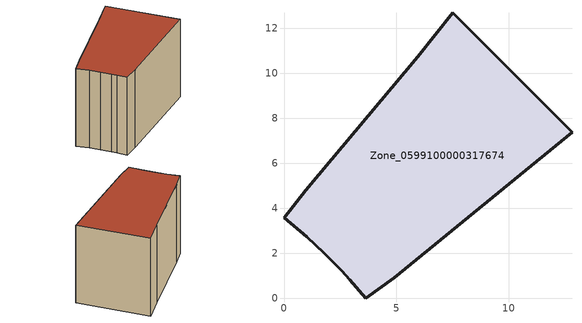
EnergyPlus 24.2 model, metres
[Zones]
Zone_0599100000317674
 floor ground (C_G): 2.56,1.22 1.8,2 1,2.73 0,3.59 0.96,4.8 5.96,10.73 7.51,12.7 12.8,7.39 4.91,0.92 3.63,0 2.92,0.82 z0
 wall outside (C_F): 1.8,2 2.56,1.22 2.92,0.82 3.63,0 4.91,0.92 12.8,7.39 7.51,12.7 5.96,10.73 0.96,4.8 0,3.59 1,2.73 1.8,2 z0:8.52
 roof outside (C_R): 2.92,0.82 3.63,0 4.91,0.92 12.8,7.39 7.51,12.7 5.96,10.73 0.96,4.8 0,3.59 1,2.73 1.8,2 2.56,1.22 z8.52
[BUILDING]
Pand.0599100000317674: North Axis=0; Terrain=City; Loads Convergence Tolerance Value=0.04; Temperature Convergence Tolerance Value=0.4; Solar Distribution=FullExterior; Maximum Number of Warmup Days=25; Minimum Number of Warmup Days=1
[Site:Location]
Rotterdam.The.Hague.AP_ZH_NLD Design_Conditions: Latitude=51.96; Longitude=4.45; Time Zone=1; Elevation=-4.5
[SITE:GROUNDTEMPERATURE:BUILDINGSURFACE]
18, 18, 18, 18, 18, 18, 18, 18, 18, 18, 18, 18
[MATERIAL] Thermal Absorptance=0.9; Solar Absorptance=0.7; Visible Absorptance=0.7
Name | Roughness | Thickness | Conductivity | Density | Specific Heat
G.TI.1992-2005 | MediumSmooth | 0.15 | 0.06 | 540 | 1210
F.TI.1992-2005 | Rough | 0.3 | 0.12 | 1920 | 840
R.TI.1992-2005 | MediumRough | 0.2 | 0.08 | 1500 | 1000
[CONSTRUCTION]
C_G: G.TI.1992-2005
C_F: F.TI.1992-2005
C_R: R.TI.1992-2005
[ZONE]
Zone_0599100000317674: Type=1; Multiplier=1; Ceiling Height=Autocalculate; Volume=Autocalculate; Floor Area=autocalculate; Part of Total Floor Area=Yes
[ZONEINFILTRATION:DESIGNFLOWRATE]
Infil_Zone_0599100000317674: Zone or ZoneList or Space or SpaceList=Zone_0599100000317674; Schedule=AlwaysOn; Design Flow Rate Calculation Method=Flow/Area; Flow Rate per Floor Area=0.0015; Constant Term Coefficient=1; Temperature Term Coefficient=0; Velocity Term Coefficient=0; Velocity Squared Term Coefficient=0
[HVACTEMPLATE:ZONE:IDEALLOADSAIRSYSTEM]
Zone_0599100000317674: Maximum Heating Supply Air Temperature=50; Minimum Cooling Supply Air Temperature=13; Maximum Heating Supply Air Humidity Ratio=0.0156; Minimum Cooling Supply Air Humidity Ratio=0.0077; Heating Limit=NoLimit; Cooling Limit=NoLimit; Dehumidification Control Type=ConstantSensibleHeatRatio; Cooling Sensible Heat Ratio=0.7; Dehumidification Setpoint=60; Humidification Control Type=None; Humidification Setpoint=30; Outdoor Air Method=None; Outdoor Air Flow Rate per Person=0.00944; Outdoor Air Flow Rate per Zone Floor Area=0; Outdoor Air Flow Rate per Zone=0; Demand Controlled Ventilation Type=None; Outdoor Air Economizer Type=NoEconomizer; Heat Recovery Type=None; Sensible Heat Recovery Effectiveness=0.7; Latent Heat Recovery Effectiveness=0.65
[ZONECONTROL:THERMOSTAT]
ThermostatControl_Zone_0599100000317674: Zone or ZoneList=Zone_0599100000317674; Control Type Schedule=DualSetpointControlType; Control 1=Thermostat_Zone_0599100000317674; Temperature Difference Between Cutout And Setpoint=0
[THERMOSTATSETPOINT:DUALSETPOINT]
Thermostat_Zone_0599100000317674: Heating Setpoint Temperature Schedule=HeatingSetpoint_Zone_0599100000317674; Cooling Setpoint Temperature Schedule=CoolingSetpoint_Zone_0599100000317674
[SCHEDULE:COMPACT]
HeatingSetpoint_Zone_0599100000317674: Through: 12/31, For: AllDays, Until: 24:00, 21
CoolingSetpoint_Zone_0599100000317674: Through: 12/31, For: AllDays, Until: 24:00, 24
DualSetpointControlType: Through: 12/31, For: AllDays, Until: 24:00, 4
AlwaysOn: Through: 12/31, For: AllDays, Until: 24:00, 1
